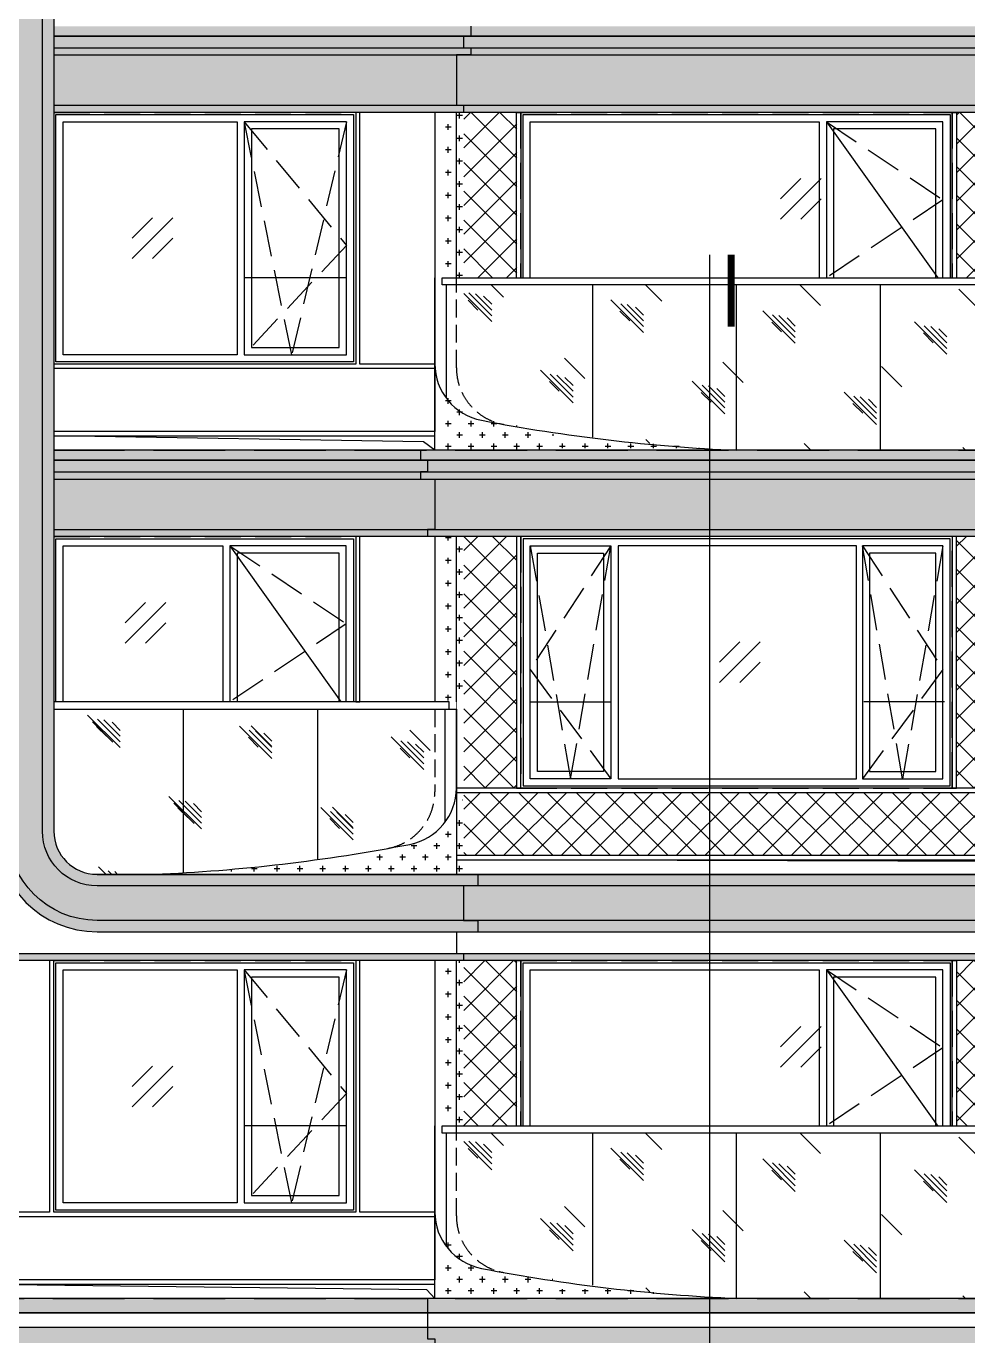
# Model space of a CAD drawing. Extents: x 646072 to 1012572, y -46617 to 16093.
# Drawn here: x 684126 to 690676, y -29912 to -20802 of the extents above; entities that cross this region are included whole.
import ezdxf

# ---------------------------------------------------------------- set-up
doc = ezdxf.new("R2010")
doc.units = 0
doc.header["$LTSCALE"] = 1000
doc.header["$MEASUREMENT"] = 0
for name, pattern in [('3#楼-HZS$0$3#楼-HZS$0$__DASH', [0.35, 0.25, -0.1]), ('3#楼-HZS$0$3#楼-HZS$0$DASH', [0.35, 0.25, -0.1]), ('3#楼-HZS$0$DASH', [0.35, 0.25, -0.1]), ('3#楼-HZS$0$DOTE', [2.4200000000000004, 2, -0.2, 0.02, -0.2])]:
    doc.linetypes.add(name, pattern=pattern)
for name, color, linetype in [('3#楼-HZS$0$3#楼-HZS$0$00-立面灰色金属看线', 252, 'Continuous'), ('3#楼-HZS$0$3#楼-HZS$0$00-立面米色看线', 31, 'Continuous'), ('3#楼-HZS$0$3#楼-HZS$0$A-ANNO-SYMB', 3, 'Continuous'), ('3#楼-HZS$0$3#楼-HZS$0$DOTE', 1, '3#楼-HZS$0$DOTE'), ('3#楼-HZS$0$3#楼-HZS$0$ELEV-WIND', 4, 'Continuous'), ('3#楼-HZS$0$3#楼-HZS$0$RAIL', 163, 'Continuous'), ('3#楼-HZS$0$3#楼-HZS$0$WINDOW', 4, 'Continuous'), ('3#楼-HZS$0$3#楼-HZS$0$填充-浅黄色铝板', 30, 'Continuous'), ('3#楼-HZS$0$3#楼-HZS$0$填充-玻璃', 150, 'Continuous'), ('3#楼-HZS$0$3#楼-HZS$0$填充-背板玻璃', 151, 'Continuous'), ('3#楼-HZS$0$3#楼-HZS$0$填充-银白色铝板', 115, 'Continuous'), ('3#楼-HZS$0$A-ANNO-INDX', 3, 'Continuous')]:
    doc.layers.add(name, color=color, linetype=linetype)
pattern_1 = [(45, (-5318.230445285677, -99899.72746543365), (-100.0001016555733, 100.0001016555733), []), (135, (-5318.230445285677, -99899.72746543365), (-100.0001016555733, -100.0001016555733), [])]
pattern_2 = [(0, (-5409.443961269106, -58333.21456829587), (79.375, 79.375), [39.6875, -119.0625]), (90, (-5389.600211269106, -58353.05831829587), (-79.375, 79.375), [39.6875, -119.0625])]
pattern_3 = [(0, (-5418.230445285677, -99899.72746543365), (79.375, 79.375), [39.6875, -119.0625]), (90, (-5398.386695285677, -99919.57121543365), (-79.375, 79.375), [39.6875, -119.0625])]
pattern_4 = [(0, (289049.5557560592, -113671.9811983543), (79.375, 79.375), [39.6875, -119.0625]), (90, (289069.3995060592, -113691.8249483543), (-79.375, 79.375), [39.6875, -119.0625])]

# ---------------------------------------------------------------- blocks, each defined once
blk = doc.blocks.new('3#楼-HZS$0$3#楼-HZS$0$dfjh0fg4+l70')
at = {"layer": '3#楼-HZS$0$3#楼-HZS$0$00-立面灰色金属看线'}
blk.add_lwpolyline([(397829.3307978881, -393536.572422593), (397829.3307978881, -393636.5724226052), (397829.3307978881, -393636.5724226052), (397829.3307978881, -393736.5724226052), (397829.3307978881, -393736.5724226052), (397829.3307978881, -393816.5724225931), (397779.3307978881, -393816.5724225931), (397779.3307978881, -394056.5724225931), (397829.3307978881, -394056.5724225931), (397829.3307978881, -394136.572422593)], dxfattribs=at)
at = {"layer": '3#楼-HZS$0$3#楼-HZS$0$00-立面米色看线'}
for points in [[(390679.7804614676, -393536.5724225931), (401129.1454155913, -393536.5724225931)], [(390679.7804614676, -393636.5724226053), (401129.1454155913, -393636.5724226053)], [(401129.1454155913, -393636.5724226053), (390679.7804614676, -393636.5724226053)], [(401129.1454155913, -393736.5724226053), (390679.7804614676, -393736.5724226053)]]:
    blk.add_lwpolyline(points, dxfattribs=at)
blk = doc.blocks.new('3#楼-HZS$0$3#楼-HZS$0$asde5f0s4d+9hj0')
at = {"layer": '3#楼-HZS$0$3#楼-HZS$0$ELEV-WIND', "color": 8, "linetype": '3#楼-HZS$0$3#楼-HZS$0$__DASH'}
blk.add_lwpolyline([(63250.00048309541, -24578.00334601349), (60250.00048309506, -24578.00334601349), (60250.00048309506, -26928.00334601349), (63250.00048309541, -26928.00334601349)], close=True, dxfattribs=at)
at = {"layer": '3#楼-HZS$0$3#楼-HZS$0$ELEV-WIND'}
for points in [[(63235.00048309541, -24593.00334601349), (60265.00048309506, -24593.00334601349), (60265.00048309506, -26913.00334601349), (63235.00048309541, -26913.00334601349)], [(60315.00048309506, -24643.00334601349), (61125.00048309506, -24643.00334601349), (61125.00048309506, -26863.00334601349), (60315.00048309506, -26863.00334601349)], [(63185.0004830953, -24643.00334601349), (61175.00048309506, -24643.00334601349), (61175.00048309506, -26863.00334601349), (63185.0004830953, -26863.00334601349)], [(60365.00048309506, -24693.00334601349), (61075.00048309506, -24693.00334601349), (61075.00048309506, -26813.00334601349), (60365.00048309506, -26813.00334601349)]]:
    blk.add_lwpolyline(points, close=True, dxfattribs=at)
at = {"layer": '3#楼-HZS$0$3#楼-HZS$0$ELEV-WIND', "color": 8}
blk.add_lwpolyline([(61125.00048309506, -24643.00334601349), (60315.00048309506, -25778.00334601349), (61125.00048309506, -26863.00334601349)], dxfattribs=at)
at = {"layer": '3#楼-HZS$0$3#楼-HZS$0$ELEV-WIND', "color": 8, "linetype": '3#楼-HZS$0$DASH'}
blk.add_lwpolyline([(61125.00048309506, -24643.00334601349), (60315.00048309506, -25185.50334601023), (61125.00043558097, -25728.00334600698)], dxfattribs=at)
blk = doc.blocks.new('3#楼-HZS$0$3#楼-HZS$0$dfg56h4f+g9h0k7')
at = {"layer": '3#楼-HZS$0$3#楼-HZS$0$RAIL'}
blk.add_lwpolyline([(426648.4870681694, -363619.9774678481), (419599.1988836443, -363619.9516390706), (419599.1988836443, -363569.9516390706), (426648.4870681694, -363569.9774678481)], dxfattribs=at)
at = {"layer": '3#楼-HZS$0$3#楼-HZS$0$WINDOW'}
for points in [[(419629.1323021718, -364408.5213985445), (419629.1323021718, -363619.9516390706)], [(420648.4871339675, -364678.3272112879), (420648.4871339675, -363619.9516390706)], [(421648.4871339675, -364769.9774678481), (421648.4871339675, -363619.9516390706)], [(422648.4871339675, -364769.9774678481), (422648.4871339675, -363619.9516390706)], [(423648.4871339675, -364769.9774678481), (423648.4871339675, -363619.9516390706)], [(424648.4871339675, -364769.9774678481), (424648.4871339675, -363619.9516390706)], [(425648.4871339675, -364769.9774678481), (425648.4871339675, -363619.9516390706)], [(426648.4871339675, -364769.9774678481), (426648.4871339675, -363619.9516390706)]]:
    blk.add_lwpolyline(points, dxfattribs=at)
blk = doc.blocks.new('3#楼-HZS$0$3#楼-HZS$0$tregfdgdg')
blk.add_wipeout([(55550.89403557477, -25728.00311066766), (62650.60256147907, -25728.003421576577), (62650.569237843745, -26928.00333677453), (55550.89403557475, -26928.002877755564)]).dxf.layer = '3#楼-HZS$0$3#楼-HZS$0$RAIL'
at = {"layer": '3#楼-HZS$0$3#楼-HZS$0$00-立面米色看线'}
blk.add_line((55550.89403557475, -25728.00311066769), (55550.89403557475, -26326.5638645424), dxfattribs=at)
at = {"layer": '3#楼-HZS$0$3#楼-HZS$0$00-立面米色看线', "linetype": '3#楼-HZS$0$3#楼-HZS$0$__DASH', "ltscale": 0.5}
blk.add_line((55700.8940344759, -26354.41373131936), (55700.8940344759, -25728.00311317149), dxfattribs=at)
at = {"layer": '3#楼-HZS$0$3#楼-HZS$0$00-立面米色看线'}
blk.add_lwpolyline([(62650.24880157225, -26927.97750730492), (55550.89403557475, -26927.95167967031), (55550.89403557475, -25728.00311066769)], dxfattribs=at)
for centre, radius, start, end in [((55950.89403557475, -26326.5638645424), 400, 180, 259.1128618920542), ((58187.79559126403, -14696.43916359753), 12243.29046884241, 259.1128618920542, 267.4866183300693)]:
    blk.add_arc(centre, radius, start, end, dxfattribs=at)
at = {"layer": '3#楼-HZS$0$3#楼-HZS$0$00-立面米色看线', "linetype": '3#楼-HZS$0$3#楼-HZS$0$__DASH', "ltscale": 0.5}
blk.add_arc((56100.8940344759, -26354.41373131936), 400, 180, 259.8509425689774, dxfattribs=at)
blk.add_blockref('3#楼-HZS$0$3#楼-HZS$0$dfg56h4f+g9h0k7', (-363998.238266597, 337841.9575340021))
blk = doc.blocks.new('3#楼-HZS$0$3#楼-HZS$0$ASG')
at = {"layer": '3#楼-HZS$0$3#楼-HZS$0$ELEV-WIND', "color": 8, "linetype": '3#楼-HZS$0$3#楼-HZS$0$__DASH'}
blk.add_lwpolyline([(72449.99932756531, -24578.00334601343), (70349.99921368272, -24578.00334601343), (70349.99921368272, -26328.00334601343), (72449.99932756531, -26328.00334601349)], close=True, dxfattribs=at)
at = {"layer": '3#楼-HZS$0$3#楼-HZS$0$ELEV-WIND'}
for points in [[(72434.99932756531, -24593.00334601343), (70364.99921368272, -24593.00334601343), (70364.99921368272, -26313.00334601343), (72434.99932756531, -26313.00334601343)], [(70414.99921368272, -24643.00334601343), (71124.99921368272, -24643.00334601343), (71124.99921368272, -26263.00334601343), (70414.99921368272, -26263.00334601343)], [(72384.99932756531, -24643.00334601343), (71174.99921368272, -24643.00334601343), (71174.99921368272, -26263.00334601343), (72384.99932756531, -26263.00334601343)], [(70464.99921368272, -24693.00334601343), (71074.99921368272, -24693.00334601343), (71074.99921368272, -26213.00334601343), (70464.99921368272, -26213.00334601343)]]:
    blk.add_lwpolyline(points, close=True, dxfattribs=at)
at = {"layer": '3#楼-HZS$0$3#楼-HZS$0$ELEV-WIND', "color": 8, "linetype": '3#楼-HZS$0$3#楼-HZS$0$DASH'}
for points in [[(71124.99921368272, -24643.00334601343), (70414.99921368272, -25503.00334601343), (71124.99921368272, -26263.00334601343)], [(70414.99921368272, -24643.00334601343), (70794.99921368272, -26263.00334601343), (71124.99921368272, -24643.00334601343)]]:
    blk.add_lwpolyline(points, dxfattribs=at)
at = {"layer": '3#楼-HZS$0$3#楼-HZS$0$ELEV-WIND', "color": 8}
blk.add_lwpolyline([(70414.99921368272, -25728.00334612379), (71124.99921368272, -25728.00334612379)], dxfattribs=at)
blk = doc.blocks.new('3#楼-HZS$0$3#楼-HZS$0$df+gj504f+g90')
at = {"layer": '3#楼-HZS$0$3#楼-HZS$0$00-立面灰色金属看线'}
blk.add_lwpolyline([(397529.1710952579, -386473.6017835303), (397529.1710952579, -386543.6017835425), (397579.1710952579, -386543.6017835425), (397579.1710952579, -386623.6017835425), (397529.1710952579, -386623.6017835425), (397529.1710952579, -386673.6017835303), (397629.1710952579, -386673.6017835303), (397629.1710952579, -387023.6017835303), (397579.1710952579, -387023.6017835303), (397579.1710952579, -387073.6017835303)], dxfattribs=at)
for points in [[(394180.1379506467, -389423.6017844662), (394180.1379506467, -387073.6017835304), (394150.1379506467, -387073.6017835304), (394150.1379520083, -389423.6017844833)], [(397210.1379505927, -389423.6017844662), (397210.1379505927, -387073.6017835304), (397180.1379505927, -387073.6017835304), (397180.1379519543, -389423.6017844833)]]:
    blk.add_lwpolyline(points, close=True, dxfattribs=at)
at = {"layer": '3#楼-HZS$0$3#楼-HZS$0$00-立面米色看线'}
for points in [[(400429.1455228999, -386623.5992651312), (390679.7800048627, -386623.5758899768)], [(400429.1455228999, -386543.5991513575), (390679.7804614676, -386543.5758303141)], [(390679.7804614676, -386543.5758899773), (400429.1455228999, -386543.5992651306)], [(400429.1455228999, -386673.5993794214), (390679.7799819461, -386673.5759499053)], [(400429.1455228999, -387023.5992651185), (390679.7804614676, -387023.5758899652)], [(400429.1455228999, -387023.5993794208), (390679.7804614676, -387023.5759499059)], [(390679.7804614676, -387073.5758899652), (400429.1455228999, -387073.5992651185)]]:
    blk.add_lwpolyline(points, dxfattribs=at)
at = {"layer": '3#楼-HZS$0$3#楼-HZS$0$00-立面灰色金属看线'}
for name, p in [('3#楼-HZS$0$3#楼-HZS$0$asde5f0s4d+9hj0', (333930.1374675515, -362495.598437517)), ('3#楼-HZS$0$3#楼-HZS$0$ASG', (327979.8426989163, -362495.5984374066))]:
    blk.add_blockref(name, p, dxfattribs=at)
at = {"layer": '3#楼-HZS$0$3#楼-HZS$0$RAIL', "xscale": -1}
blk.add_blockref('3#楼-HZS$0$3#楼-HZS$0$tregfdgdg', (453330.0292630401, -362495.598437517), dxfattribs=at)
at = {"layer": '3#楼-HZS$0$3#楼-HZS$0$00-立面灰色金属看线'}
for points in [[(400429.1455228999, -388853.6017835304), (397779.1710941591, -388853.6017835304), (397779.1710941591, -388823.6017835304), (398299.8879506469, -388823.6017835304), (398299.8879506469, -387073.6017835304), (398329.8879506469, -387073.6017835304), (398329.8879506469, -388823.6017835304), (400429.1455228999, -388823.6017835304)], [(400429.1455228999, -388853.6017835304), (397779.1710941591, -388853.6017835304), (397779.1710941591, -389293.6017835303), (400429.1455228999, -389293.6017835303)], [(397779.1352274653, -389423.5881024841), (397857.6916903155, -389364.9779414666), (400429.1456119872, -389323.6017835303)], [(400429.1455228999, -389323.6017835303), (397779.1710941591, -389323.6017835303), (397779.1710941591, -389293.6017835303), (400429.1455228999, -389293.6017835303)]]:
    blk.add_lwpolyline(points, dxfattribs=at)
at = {"layer": '3#楼-HZS$0$3#楼-HZS$0$00-立面米色看线'}
blk.add_lwpolyline([(397629.1710952579, -388223.6017835303), (397629.1710952579, -387073.6017835304), (397779.1710941591, -387073.6017835304), (397779.1710941591, -388223.6017835303)], dxfattribs=at)
blk = doc.blocks.new('3#楼-HZS$0$3#楼-HZS$0$ZASFG501+DF9GJ04+G9K0')
at = {"layer": '3#楼-HZS$0$3#楼-HZS$0$00-立面灰色金属看线'}
for points in [[(397529.1710952579, -386473.6017835303), (397529.1710952579, -386553.6017835425), (397579.1710952579, -386553.6017835425), (397579.1710952579, -386793.6017835425), (397529.1710952579, -386793.6017835425), (397529.1710952579, -386873.6017835303), (397629.1710952579, -386873.6017835303), (397629.1710952579, -387023.6017835303), (397579.1710952579, -387023.6017835303), (397579.1710952579, -387073.6017835303)], [(400429.1455228999, -388823.6017835304), (400429.1455228999, -387073.5992651185)], [(400459.8462223012, -387073.5992667985), (400459.8420264816, -388823.6017834201), (401129.1454155913, -388823.6017834201)]]:
    blk.add_lwpolyline(points, dxfattribs=at)
for points in [[(394180.1379506467, -389423.6017844662), (394180.1379506467, -387073.6017835304), (394150.1379506467, -387073.6017835304), (394150.1379520083, -389423.6017844833)], [(397210.1379505927, -389423.6017844662), (397210.1379505927, -387073.6017835304), (397180.1379505927, -387073.6017835304), (397180.1379519543, -389423.6017844833)]]:
    blk.add_lwpolyline(points, close=True, dxfattribs=at)
at = {"layer": '3#楼-HZS$0$3#楼-HZS$0$00-立面米色看线'}
for points in [[(390679.7804614676, -386473.5758303019), (398329.841912599, -386473.59412969)], [(398329.841912599, -386553.5941297022), (390679.7804614676, -386553.5758303141)], [(390679.7804614676, -386553.5758899773), (398329.841912599, -386553.594231824)], [(398329.841912599, -386793.5942318246), (390679.7800048627, -386793.5758899768)], [(398329.841912599, -386873.5943344092), (390679.7799819461, -386873.5759499053)], [(400429.1455228999, -387023.5992651185), (390679.7804614676, -387023.5758899652)], [(401129.1454155913, -387023.6010616491), (390679.7804614676, -387023.5759499059)], [(390679.7804614676, -387073.5758899652), (401129.1454155913, -387073.6009434437)]]:
    blk.add_lwpolyline(points, dxfattribs=at)
at = {"layer": '3#楼-HZS$0$3#楼-HZS$0$00-立面灰色金属看线'}
for name, p in [('3#楼-HZS$0$3#楼-HZS$0$asde5f0s4d+9hj0', (333930.1374675515, -362495.598437517)), ('3#楼-HZS$0$3#楼-HZS$0$ASG', (327979.8426989163, -362495.5984374066))]:
    blk.add_blockref(name, p, dxfattribs=at)
at = {"layer": '3#楼-HZS$0$3#楼-HZS$0$RAIL', "xscale": -1}
blk.add_blockref('3#楼-HZS$0$3#楼-HZS$0$tregfdgdg', (453330.0292630401, -362495.598437517), dxfattribs=at)
at = {"layer": '3#楼-HZS$0$3#楼-HZS$0$00-立面灰色金属看线'}
for points in [[(401129.1454155913, -388853.6017835304), (397779.1710941591, -388853.6017835304), (397779.1710941591, -388823.6017835304), (398299.8879506469, -388823.6017835304), (398299.8879506469, -387073.6017835304), (398329.8879506469, -387073.6017835304), (398329.8879506469, -388823.6017835304), (400429.1455228999, -388823.6017835304)], [(401129.1454155913, -388853.6017835304), (397779.1710941591, -388853.6017835304), (397779.1710941591, -389293.6017835303), (401129.1454155913, -389293.6017835303)], [(401129.1454155913, -389323.6017835303), (397779.1710941591, -389323.6017835303), (397779.1710941591, -389293.6017835303), (401129.1454155913, -389293.6017835303)], [(397779.1711489272, -389423.5501170557), (397834.3638991241, -389362.8228620486), (401129.1454155913, -389323.6017835303)]]:
    blk.add_lwpolyline(points, dxfattribs=at)
at = {"layer": '3#楼-HZS$0$3#楼-HZS$0$00-立面米色看线'}
blk.add_lwpolyline([(397629.1710952579, -388223.6017835303), (397629.1710952579, -387073.6017835304), (397779.1710941591, -387073.6017835304), (397779.1710941591, -388223.6017835303)], dxfattribs=at)
blk = doc.blocks.new('3#楼-HZS$0$3#楼-HZS$0$ef6dsf+0hj')
at = {"layer": '3#楼-HZS$0$3#楼-HZS$0$ELEV-WIND', "color": 8, "linetype": '3#楼-HZS$0$3#楼-HZS$0$__DASH'}
blk.add_lwpolyline([(41499.98571212939, -36879.01017744408), (44499.98571055289, -36879.01017716038), (44499.98571055289, -38629.0102337508), (41499.98571212939, -38629.0102340345)], close=True, dxfattribs=at)
at = {"layer": '3#楼-HZS$0$3#楼-HZS$0$ELEV-WIND'}
for points in [[(41514.98571212939, -36894.01017744408), (44484.98571055289, -36894.01017716038), (44484.98571055289, -38614.01017716038), (41514.98571212939, -38614.01017744408)], [(41564.98571212962, -36944.01017716038), (42124.98571212962, -36944.01017716038), (42124.98571212962, -38564.01017716038), (41564.98571212962, -38564.01017716038)], [(42164.98571212939, -36944.01017744408), (43824.98571055289, -36944.01017716038), (43824.98571055289, -38564.01017716038), (42164.98571212939, -38564.01017744408)], [(44434.98571055289, -36944.01017716038), (43874.98571055289, -36944.01017716038), (43874.98571055289, -38564.01017716038), (44434.98571055289, -38564.01017716038)], [(41614.98571212962, -36994.01017716038), (42074.98571212962, -36994.01017716038), (42074.98571212962, -38514.01017716038), (41614.98571212962, -38514.01017716038)], [(44384.98571055289, -36994.01017716038), (43924.98571055289, -36994.01017716038), (43924.98571055289, -38514.01017716038), (44384.98571055289, -38514.01017716038)]]:
    blk.add_lwpolyline(points, close=True, dxfattribs=at)
at = {"layer": '3#楼-HZS$0$3#楼-HZS$0$ELEV-WIND', "color": 8, "linetype": '3#楼-HZS$0$3#楼-HZS$0$DASH'}
for points in [[(42124.98571212962, -36944.01017716038), (41564.98571212962, -37804.01017716038), (42124.98571212962, -38564.01017716038)], [(41564.98571212962, -36944.01017716038), (41844.98571212962, -38564.01017716038), (42124.98571212962, -36944.01017716038)], [(43874.98571055289, -36944.01017716038), (44434.98571055289, -37804.01017716038), (43874.98571055289, -38564.01017716038)], [(44434.98571055289, -36944.01017716038), (44154.98571055289, -38564.01017716038), (43874.98571055289, -36944.01017716038)]]:
    blk.add_lwpolyline(points, dxfattribs=at)
at = {"layer": '3#楼-HZS$0$3#楼-HZS$0$ELEV-WIND', "color": 8}
for points in [[(41554.98571212939, -38029.01023374212), (42114.98571212939, -38029.01023382258)], [(44434.98571055289, -38029.01023374212), (43874.98571055289, -38029.01023382258)]]:
    blk.add_lwpolyline(points, dxfattribs=at)
blk = doc.blocks.new('3#楼-HZS$0$3#楼-HZS$0$FSD+5G04D+F970K')
at = {"layer": '3#楼-HZS$0$3#楼-HZS$0$ELEV-WIND', "color": 8, "linetype": '3#楼-HZS$0$3#楼-HZS$0$__DASH'}
blk.add_lwpolyline([(72399.82974499092, -27578.00334601343), (70300, -27578.00334601343), (70300, -29928.00334601331), (72399.82974499092, -29928.00334601337)], close=True, dxfattribs=at)
at = {"layer": '3#楼-HZS$0$3#楼-HZS$0$ELEV-WIND'}
for points in [[(72384.82974499092, -27593.00334601343), (70315, -27593.00334601343), (70315, -29913.00334601331), (72384.82974499092, -29913.00334601337)], [(70365, -27643.00334601343), (71175, -27643.00334601343), (71175, -29863.00334601331), (70365, -29863.00334601331)], [(70415, -27693.00334601343), (71125, -27693.00334601343), (71125, -29813.00334601331), (70415, -29813.00334601331)], [(72334.82974499092, -27643.00334601343), (71225, -27643.00334601343), (71225, -29863.00334601331), (72334.82974499092, -29863.00334601337)]]:
    blk.add_lwpolyline(points, close=True, dxfattribs=at)
at = {"layer": '3#楼-HZS$0$3#楼-HZS$0$ELEV-WIND', "color": 8}
blk.add_lwpolyline([(71175, -27643.00334601343), (70365, -28778.00334601337), (71175, -29863.00334601331)], dxfattribs=at)
at = {"layer": '3#楼-HZS$0$3#楼-HZS$0$ELEV-WIND', "color": 8, "linetype": '3#楼-HZS$0$DASH'}
blk.add_lwpolyline([(71175, -27643.00334601343), (70365, -28185.50334601344), (71175, -28728.00334601346)], dxfattribs=at)
blk = doc.blocks.new('3#楼-HZS$0$3#楼-HZS$0$ASDG1D+SJ80+K+')
blk.add_wipeout([(379849.2325594221, -143401.86609311114), (379849.2325594221, -143401.86609311114), (379849.2325594221, -144551.8660931146), (382649.044284974, -144551.86609311457), (382649.04428562755, -143351.8660931146), (379849.2325594221, -143351.8660931146)]).dxf.layer = '3#楼-HZS$0$3#楼-HZS$0$A-ANNO-SYMB'
at = {"layer": '3#楼-HZS$0$3#楼-HZS$0$00-立面灰色金属看线'}
blk.add_lwpolyline([(379849.2325594221, -143401.8660931145), (382649.0442849741, -143401.8660931145), (382649.0442849741, -144551.8660931145), (379849.2325594221, -144551.8660931145)], close=True, dxfattribs=at)
at = {"layer": '3#楼-HZS$0$3#楼-HZS$0$00-立面米色看线', "linetype": '3#楼-HZS$0$3#楼-HZS$0$__DASH', "ltscale": 0.5}
blk.add_line((382499.0442867253, -143401.8660931144), (382499.0442867253, -143978.3281461251), dxfattribs=at)
at = {"layer": '3#楼-HZS$0$3#楼-HZS$0$00-立面米色看线'}
blk.add_line((382649.0442856266, -143978.3281461251), (382649.0442856266, -143401.8660931144), dxfattribs=at)
blk.add_lwpolyline([(382649.0442856266, -143401.8660931144), (382649.0442849741, -144551.8660844737), (380549.0442956116, -144551.8660855801)], dxfattribs=at)
at = {"layer": '3#楼-HZS$0$3#楼-HZS$0$00-立面米色看线', "linetype": '3#楼-HZS$0$3#楼-HZS$0$__DASH', "ltscale": 0.5}
blk.add_arc((382099.0442867253, -143978.3281461251), 400, 280.1490574241631, 0, dxfattribs=at)
at = {"layer": '3#楼-HZS$0$3#楼-HZS$0$00-立面米色看线'}
for centre, radius, start, end in [((382249.0442856266, -143950.4782793481), 400, 280.8871381078671, 0), ((380012.1427299373, -132320.3535784032), 12243.29046884241, 272.5133816699123, 280.8871381078671)]:
    blk.add_arc(centre, radius, start, end, dxfattribs=at)
at = {"layer": '3#楼-HZS$0$3#楼-HZS$0$RAIL'}
blk.add_lwpolyline([(382599.0442856266, -143351.8660931145), (379849.2325594206, -143351.8660931145), (379849.2325594206, -143401.8660931145), (382599.0442856266, -143401.8660931145)], close=True, dxfattribs=at)
at = {"layer": '3#楼-HZS$0$3#楼-HZS$0$WINDOW'}
for points in [[(379849.2325594221, -143401.8660931145), (379849.2325594221, -144551.8660931145)], [(380748.7727580671, -143401.8660931145), (380748.7727580671, -144541.4639087335)], [(381683.9085218469, -143401.8660931145), (381683.9085218469, -144448.97100338)], [(382569.0442856266, -143401.8660931145), (382569.0442856266, -144190.4782793481)]]:
    blk.add_lwpolyline(points, dxfattribs=at)
blk = doc.blocks.new('3#楼-HZS$0$3#楼-HZS$0$dfj54+gf90l7')
at = {"layer": '3#楼-HZS$0$3#楼-HZS$0$00-立面灰色金属看线'}
for points in [[(397879.3307978881, -379581.1942758776), (397879.3307978881, -379651.1942758898), (397829.3307978881, -379651.1942758898), (397829.3307978881, -379731.1942758898), (397879.3307978881, -379731.1942758898), (397879.3307978881, -379781.1942758776), (397779.3307978881, -379781.1942758776), (397779.3307978881, -380131.1942758776), (397829.3307978881, -380131.1942758776), (397829.3307978881, -380181.1942758776)], [(390679.7804614676, -381931.1942758777), (397629.3307989871, -381931.1942758777), (397629.3307989871, -381961.1942758777), (390679.7804614676, -381961.1942758777)], [(390679.7804614676, -382401.1942758777), (397629.3307989871, -382401.1942758777), (397629.3307989871, -382431.1942758777), (390679.7804614676, -382431.1942758777)]]:
    blk.add_lwpolyline(points, dxfattribs=at)
for points in [[(394150.1243752015, -380181.1942758777), (394180.1243752015, -380181.1942758777), (394180.1243752015, -381931.1942758777), (394150.1243752015, -381931.1942758777)], [(397180.1100857544, -380181.1942758777), (397210.1100857544, -380181.1942758777), (397210.1100857544, -381931.1942758777), (397180.1100857544, -381931.1942758777)]]:
    blk.add_lwpolyline(points, close=True, dxfattribs=at)
at = {"layer": '3#楼-HZS$0$3#楼-HZS$0$00-立面米色看线'}
for points in [[(390679.7804614676, -379581.1942758777), (400429.1425251925, -379581.1942758777)], [(400429.1425251925, -379651.1942758898), (390679.7804614676, -379651.1942758898)], [(390679.7804614676, -379651.1942758898), (400429.1425251925, -379651.1942758898)], [(400429.1425251925, -379731.1942758898), (390679.7804614676, -379731.1942758898)], [(400429.1425251925, -379781.1942758777), (390679.7804614676, -379781.1942758777)], [(400429.1425251925, -380131.1942758777), (390679.7804614676, -380131.1942758777)], [(400429.1425251925, -380131.1942758777), (390679.7804614676, -380131.1942758777)], [(390679.7804614676, -380181.1942758777), (400429.1425251925, -380181.1942758777)], [(397629.3307989871, -381381.1942758776), (397629.3307989871, -380181.1942758777), (397779.3307978881, -380181.1942758777), (397779.3307978881, -381331.1942758776)]]:
    blk.add_lwpolyline(points, dxfattribs=at)
at = {"layer": '3#楼-HZS$0$3#楼-HZS$0$00-立面灰色金属看线', "extrusion": (0, 0, -1), "xscale": -1, "zscale": -1}
blk.add_blockref('3#楼-HZS$0$3#楼-HZS$0$FSD+5G04D+F970K', (-328029.8745265414, -352603.1951618173, -1e-08), dxfattribs=at)
at = {"layer": '3#楼-HZS$0$3#楼-HZS$0$A-ANNO-SYMB'}
blk.add_blockref('3#楼-HZS$0$3#楼-HZS$0$ef6dsf+0hj', (352680.1243752015, -343302.1840421269), dxfattribs=at)
at = {"xscale": -1}
blk.add_blockref('3#楼-HZS$0$3#楼-HZS$0$ASDG1D+SJ80+K+', (780278.3750846144, -237979.3324147162, 1e-08), dxfattribs=at)
at = {"layer": '3#楼-HZS$0$3#楼-HZS$0$00-立面灰色金属看线', "elevation": 1e-08}
blk.add_lwpolyline([(398299.8745265414, -380181.1985078307), (398329.8745265414, -380181.1985078307), (398329.8745265414, -381331.1985078307), (398299.8745265414, -381331.1985078307)], close=True, dxfattribs=at)
at = {"layer": '3#楼-HZS$0$3#楼-HZS$0$00-立面灰色金属看线'}
blk.add_lwpolyline([(383730.230139359, -382531.1942758777), (383808.7866022092, -382472.5704337937), (397629.3307989871, -382431.1942758777)], dxfattribs=at)
blk = doc.blocks.new('3#楼-HZS$0$3#楼-HZS$0$d+ff+g89+0k4')
blk.add_wipeout([(387073.9452054565, -372010.1486496913), (387034.4745273071, -371828.01673488633), (386964.41862076125, -371626.8474200385), (386772.0765818333, -371345.44010499975), (386556.6793885491, -371146.0730265978), (386251.2055782083, -370979.4282493886), (385971.9162823519, -370906.9352633667), (385786.9766822324, -370893.7122383769), (365637.5169572755, -370893.61355204816), (365637.5169572755, -371293.6135520603), (385786.97471827274, -371293.71223837946), (385938.6114108291, -371306.5792306898), (386098.7634601518, -371349.4462702725), (386244.3782425206, -371418.61355204775), (386382.15242588165, -371518.61355204735), (386477.52331272507, -371616.53242606006), (386626.20259387535, -371868.61355204775), (386686.97029936296, -372193.7122383685), (386686.97029936296, -393643.62531246536), (386683.0422638684, -393692.01324312924), (386669.4930842256, -393741.9632377312), (386649.97041067557, -393787.9545937966), (386615.6795169441, -393837.7698302697), (386559.72400705534, -393888.8928326928), (386489.1970938678, -393925.67084511084), (386408.1776064868, -393943.6220159533), (365887.51758784405, -393943.62650037854), (365887.51758784405, -394343.6265004031), (386373.67760616535, -394343.6253132678), (386538.07335034286, -394327.1221069115), (386689.60004931816, -394274.8267339412), (386830.0927014526, -394185.5132499514), (386943.0161118433, -394068.84649543255), (387019.4314097306, -393943.6135520471), (387071.38340848486, -393790.5222017088), (387086.97029936296, -393643.6253124899), (387086.970495759, -372304.6170790822), (387086.97029936296, -372193.71223836124)]).translate(0, 0, -1e-08)
at = {"layer": '3#楼-HZS$0$3#楼-HZS$0$00-立面灰色金属看线'}
blk.add_lwpolyline([(383737.1586810106, -393943.6175398529), (383737.1586810106, -394023.6175398639), (383837.1586810106, -394023.6175398639), (383837.1586810106, -394263.6175398653), (383737.1586810146, -394263.6175398653), (383737.1586810106, -394343.6175398774)], dxfattribs=at)
at = {"layer": '3#楼-HZS$0$3#楼-HZS$0$00-立面米色看线', "elevation": -1e-08}
for points in [[(385786.9766822323, -370893.7122383769, -0.4142121242975373), (387086.9702993629, -372193.7122383612), (387086.9702993629, -393643.6253124899, -0.4142135452328548), (386386.9703403272, -394343.6253124899), (365887.5175878439, -394343.6265004031), (365887.5175878439, -394263.6265003909), (386386.9703356456, -394263.6253124777, 0.414213545232854), (387006.9702993629, -393643.6253124777), (387006.9702993629, -372193.7122383724, 0.4142121242975291), (385786.9762894404, -370973.7122383871), (365637.5167608794, -370973.6135520593)], [(385786.9747182726, -371293.7122383795, -0.4142121242975317), (386686.9702993629, -372193.7122383686), (386686.9702993629, -393643.6253124654, -0.4142135452328548), (386386.970316919, -393943.6253124654), (365887.5175878439, -393943.6265003785), (365887.5175878439, -394023.6265003907), (386386.9703216007, -394023.6253124775, 0.414213545232854), (386766.9702993629, -393643.6253124775), (386766.9702993629, -372193.7122383573, 0.4142121242975336), (385786.9751110645, -371213.7122383691), (365637.5167608794, -371213.6135520472)]]:
    blk.add_lwpolyline(points, format="xyb", dxfattribs=at)
blk = doc.blocks.new('3#楼-HZS$0$3#楼-HZS$0$d+gfsh5d+f8hj')
at = {"color": 8, "elevation": -1e-08}
for points in [[(746752.8783589299, -24211.58456584107), (746611.4570026926, -24353.00592207839)], [(746894.2997151671, -24211.58456584113), (746611.4570026926, -24494.42727831576)], [(746894.2997151673, -24353.00592207839), (746752.8783589299, -24494.42727831571)], [(742193.2236982156, -27161.57511672756), (742051.8023419783, -27302.99647296488)], [(742334.6450544528, -27161.57511672762), (742051.8023419783, -27444.41782920226)], [(742334.6450544529, -27302.99647296488), (742193.2236982156, -27444.4178292022)], [(746752.8783589299, -30111.58456584107), (746611.4570026926, -30253.00592207839)], [(746894.2997151671, -30111.58456584113), (746611.4570026926, -30394.42727831576)], [(746894.2997151673, -30253.00592207839), (746752.8783589299, -30394.42727831571)]]:
    blk.add_lwpolyline(points, dxfattribs=at)
at = {"color": 8}
for points in [[(742243.1743400365, -24486.5887975418), (742101.7529837992, -24628.01015377912)], [(742384.5956962737, -24486.58879754186), (742101.7529837992, -24769.4315100165)], [(742384.5956962738, -24628.01015377912), (742243.1743400365, -24769.43151001644)], [(746327.9030107098, -27436.57929209014), (746186.4816544725, -27578.00064832746)], [(746469.324366947, -27436.5792920902), (746186.4816544725, -27719.42200456484)], [(746469.3243669472, -27578.00064832746), (746327.9030107098, -27719.42200456478)], [(742243.1743400365, -30386.5887975418), (742101.7529837992, -30528.01015377912)], [(742384.5956962737, -30386.58879754186), (742101.7529837992, -30669.4315100165)], [(742384.5956962738, -30528.01015377912), (742243.1743400365, -30669.43151001644)]]:
    blk.add_lwpolyline(points, dxfattribs=at)
blk = doc.blocks.new('3#楼-HZS$0$3#楼-HZS$0$d+fh0j4+gf0l')
at = {"layer": '3#楼-HZS$0$3#楼-HZS$0$填充-浅黄色铝板'}
h = blk.add_hatch(dxfattribs=at)
h.set_pattern_fill('CROSS', color=256, scale=50)
h.set_pattern_definition(pattern_4)
h.paths.add_polyline_path([(532552.576381057, 20792.03391963651), (532952.5761846611, 20792.03391963651), (532952.5761846611, 367.0254557309381), (532552.576381057, 367.0254557309381)])
h = blk.add_hatch(dxfattribs=at)
h.set_pattern_fill('CROSS', color=256, scale=50)
h.set_pattern_definition([(0, (-5418.230445285677, -108749.7274654337), (79.375, 79.375), [39.6875, -119.0625]), (90, (-5398.386695285677, -108769.5712154337), (-79.375, 79.375), [39.6875, -119.0625])])
h.paths.add_polyline_path([(532553.1380383098, 4867.029687683927), (532553.1380383098, 5067.010583249401), (522803.1934539158, 5067.010583249386), (522803.1934539158, 4867.029687683913)])
h = blk.add_hatch(dxfattribs=at)
h.set_pattern_fill('CROSS', color=256, scale=50)
h.set_pattern_definition(pattern_2)
h.paths.add_polyline_path([(532553.1380383096, 4467.331906500127), (532553.1380383098, 4517.331906500141), (522803.5544552375, 4517.331906500127), (522803.5544552375, 4467.331906500127)])
h = blk.add_hatch(dxfattribs=at)
h.set_pattern_fill('CROSS', color=256, scale=50)
h.set_pattern_definition(pattern_2)
h.paths.add_polyline_path([(529702.4501701134, 4467.331906500156), (529852.4501690145, 4467.331906500156), (529852.4501690145, 3317.331906500156), (529702.4501701134, 3317.331906500156)])
h = blk.add_hatch(dxfattribs=at)
h.set_pattern_fill('CROSS', color=256, scale=50)
h.set_pattern_definition(pattern_2)
h.paths.add_polyline_path([(529852.4501690135, 2718.719720039633, -0.3595927184835098), (529528.0001713232, 2325.919265644858, -0.008211941792365429), (529131.90644146, 2256.461108605523), (529131.90644146, 2117.331914761337), (529852.450168361, 2117.331915140967)])
h.paths.add_polyline_path([(529086.90644146, 2249.415451895504, -0.001032779969762686), (529036.90644146, 2241.787918232032), (529036.90644146, 2182.331906500272), (528584.5390200925, 2182.331906500272, -0.01147532366520008), (528024.8591114347, 2132.331906500214), (529086.90644146, 2132.331906500272)])
h = blk.add_hatch(dxfattribs=at)
h.set_pattern_fill('CROSS', color=256, scale=50)
h.set_pattern_definition([(0, (-5418.230445285677, -111699.7274654337), (79.375, 79.375), [39.6875, -119.0625]), (90, (-5398.386695285677, -111719.5712154337), (-79.375, 79.375), [39.6875, -119.0625])])
h.paths.add_polyline_path([(532553.1380383098, 1917.029687683898), (532553.1380383098, 2117.010583249401), (522803.1934539158, 2117.010583249386), (522803.1934539158, 1917.029687683913)])
h = blk.add_hatch(dxfattribs=at)
h.set_pattern_fill('CROSS', color=256, scale=50)
h.set_pattern_definition(pattern_3)
h.paths.add_polyline_path([(532553.1380383098, 1517.331906500141), (532553.1380383098, 1567.331906500156), (522803.5544552375, 1567.331906500156), (522803.5544552375, 1517.331906500156)])
h = blk.add_hatch(dxfattribs=at)
h.set_pattern_fill('CROSS', color=256, scale=50)
h.set_pattern_definition(pattern_2)
h.paths.add_polyline_path([(529852.7635810577, 1517.331906500156), (529702.7635821565, 1517.331906500156), (529702.7635821565, 367.331906500156), (529852.7635810577, 367.331906500156)])
h = blk.add_hatch(dxfattribs=at)
h.set_pattern_fill('CROSS', color=256, scale=50)
h.set_pattern_definition(pattern_4)
edge = h.paths.add_edge_path(flags=17)
edge.add_line((532632.5761846611, 367.0254557309381), (532552.5761846611, 367.0254557309381))
edge.add_line((532552.5761846611, 367.0254557309381), (532552.5761846611, -532.97784078111))
edge.add_arc((532252.5761846611, -532.97784078111), 300, 270.0000033529737, 360, ccw=False)
edge.add_line((532252.5762022173, -832.97784078111), (511753.123687759, -832.9797615607677))
edge.add_line((511753.123687759, -832.9797615607677), (511753.123687759, -912.9797615729331))
edge.add_line((511753.123687759, -912.9797615729331), (532252.5762068975, -912.9778407932172))
edge.add_arc((532252.5761846596, -532.9778407917329), 380.0000000014849, 270.0000033529924, 359.9999999999868)
edge.add_line((532632.5761846611, -532.9778407918202), (532632.5761846611, 367.0254557309381))
edge = h.paths.add_edge_path(flags=17)
edge.add_line((532872.5761846611, 367.0254557309381), (532632.5761846611, 367.0254557309381))
edge.add_line((532632.5761846611, 367.0254557309381), (532632.5761846611, -532.9778407918202))
edge.add_arc((532252.5761846596, -532.9778407917183), 380.0000000015134, 270.00000335297483, 359.99999999998465, ccw=False)
edge.add_line((532252.5762068974, -912.9778407932172), (511853.4610944152, -912.9790228544152))
edge.add_line((511853.4610944152, -912.9790228544152), (511853.4610944152, -1152.979022854648))
edge.add_line((511853.4610944152, -1152.979022854648), (532252.5762209438, -1152.97784079345))
edge.add_arc((532252.5761846611, -532.9778407934537), 619.9999999999975, 270.0000033529765, 360.0000000000031)
edge.add_line((532872.5761846611, -532.9778407934209), (532872.5761846611, 367.0254557309381))
edge = h.paths.add_edge_path()
edge.add_line((532952.5761846611, 367.0254557309381), (532872.5761846611, 367.0254557309381))
edge.add_line((532872.5761846611, 367.0254557309381), (532872.5761846611, -532.9778407934209))
edge.add_arc((532252.576184661, -532.9778407933518), 620.0000000001164, 270.00000335297653, 359.99999999999363, ccw=False)
edge.add_line((532252.5762209437, -1152.97784079345), (511753.123687759, -1152.979761560826))
edge.add_line((511753.123687759, -1152.979761560826), (511753.123687759, -1232.979761572991))
edge.add_line((511753.123687759, -1232.979761572991), (532252.5762256255, -1232.977840805674))
edge.add_arc((532252.5761846611, -532.9778408056809), 699.999999999994, 270.0000033529768, 360.0000000000006)
edge.add_line((532952.5761846611, -532.9778408056736), (532952.5761846611, 367.0254557309381))
h = blk.add_hatch(dxfattribs=at)
h.set_pattern_fill('CROSS', color=256, scale=50)
h.set_pattern_definition(pattern_2)
h.paths.add_polyline_path([(529702.7635821576, -231.2802799603669, 0.3595927184835098), (530027.2135798478, -624.0807343551423, 0.008211941792365429), (530423.307309711, -693.5388913944771), (530423.307309711, -832.6680852386635), (529702.7635828101, -832.6680848590331)])
h.paths.add_polyline_path([(530468.307309711, -700.5845481044962, 0.001032779969762686), (530518.307309711, -708.2120817679679), (530518.307309711, -767.6680934997275), (530970.6747310786, -767.6680934997275, 0.01147532366520008), (531530.3546397364, -817.6680934997858), (530468.307309711, -817.6680934997275)])
h = blk.add_hatch(dxfattribs=at)
h.set_pattern_fill('CROSS', color=256, scale=50)
h.set_pattern_definition(pattern_2)
h.paths.add_polyline_path([(533252.5761846611, -1432.668093499829), (533252.5761846611, -1382.668093499844), (522803.5544552375, -1382.668093499844), (522803.5544552375, -1432.668093499844)])
h = blk.add_hatch(dxfattribs=at)
h.set_pattern_fill('CROSS', color=256, scale=50)
h.set_pattern_definition(pattern_2)
h.paths.add_polyline_path([(529702.4501701134, -1432.668093499844), (529852.4501690145, -1432.668093499844), (529852.4501690145, -2582.668093499844), (529702.4501701134, -2582.668093499844)])
h = blk.add_hatch(dxfattribs=at)
h.set_pattern_fill('CROSS', color=256, scale=50)
h.set_pattern_definition(pattern_2)
h.paths.add_polyline_path([(529852.4501690135, -3181.280279960367, -0.3595927184835098), (529528.0001713232, -3574.080734355142, -0.008211941792365429), (529131.90644146, -3643.538891394477), (529131.90644146, -3782.668085238663), (529852.450168361, -3782.668084859033)])
h.paths.add_polyline_path([(529086.90644146, -3650.584548104496, -0.001032779969762686), (529036.90644146, -3658.212081767968), (529036.90644146, -3717.668093499728), (528584.5390200925, -3717.668093499728, -0.01147532366520008), (528024.8591114347, -3767.668093499786), (529086.90644146, -3767.668093499728)])
h = blk.add_hatch(dxfattribs=at)
h.set_pattern_fill('CROSS', color=256, scale=50)
h.set_pattern_definition(pattern_2)
h.paths.add_polyline_path([(533252.5762919699, -3882.677315366382), (533252.5762919699, -3782.677542613164), (522802.8958060734, -3782.677542613179), (522802.8958060734, -3882.677315366396)])
h = blk.add_hatch(dxfattribs=at)
h.set_pattern_fill('CROSS', color=256, scale=50)
h.set_pattern_definition(pattern_3)
h.paths.add_polyline_path([(525832.1845171062, -4382.979534170488), (525832.1845171062, -4302.979534170416), (526222.1845171062, -4302.979534170416), (526222.1845171062, -4382.979534170474), (533252.5762919697, -4382.979534170488), (533252.5762919697, -3982.979534182639), (522802.5348047519, -3982.979534182639), (522802.5348047517, -4302.979534170358), (522972.6238574489, -4302.979534170358), (522972.6238574489, -4382.979534170474)])
at = {"layer": '3#楼-HZS$0$3#楼-HZS$0$填充-玻璃'}
h = blk.add_hatch(dxfattribs=at)
h.set_pattern_fill('玻璃1', color=150, scale=100)
h.set_pattern_definition([(45, (-5418.803132111556, -141340.0981751026), (-489.8835780060401, 489.8835780060401), [224, -576]), (45, (-5322.803132111556, -141300.0981751026), (-489.8835780060401, 489.8835780060401), [96, -704]), (45, (-5418.803132111556, -141300.0981751026), (-489.8835780060401, 489.8835780060401), [160, -640]), (45, (-5370.803132111556, -141340.0981751026), (537.401153701776, -537.4011537017761), [200, -600]), (45, (-5418.803132111556, -141380.0981751026), (-489.8835780060401, 489.8835780060401), [320, -480]), (45, (-5418.803132111556, -141260.0981751026), (-489.8835780060401, 489.8835780060401), [80, -720])])
h.paths.add_polyline_path([(529701.9942240177, 3267.321495288226), (522802.6394569213, 3267.296215870767), (515903.283776615, 3267.321495288284), (515903.283776615, 2690.902418397251, 0.3632338633270483), (516232.7999338933, 2297.161351304734, 0.03333284520666946), (517853.4592968951, 2117.356775361113), (522802.6385437115, 2117.338642411691), (527751.8187037603, 2117.356775362103, 0.03333284520620629), (529372.4780667396, 2297.161351304734, 0.3632338633270568), (529701.9942240177, 2690.902418397251)])
h = blk.add_hatch(dxfattribs=at)
h.set_pattern_fill('玻璃1', color=150, scale=100)
h.set_pattern_definition([(45, (-5418.230445285677, -99859.72746543365), (-489.8835780060401, 489.8835780060401), [224, -576]), (45, (-5322.230445285677, -99819.72746543365), (-489.8835780060401, 489.8835780060401), [96, -704]), (45, (-5418.230445285677, -99819.72746543365), (-489.8835780060401, 489.8835780060401), [160, -640]), (45, (-5370.230445285677, -99859.72746543365), (537.401153701776, -537.4011537017761), [200, -600]), (45, (-5418.230445285677, -99899.72746543365), (-489.8835780060401, 489.8835780060401), [320, -480]), (45, (-5418.230445285677, -99779.72746543365), (-489.8835780060401, 489.8835780060401), [80, -720])])
h.paths.add_polyline_path([(530667.8943341315, 317.029687683942), (531603.0300979111, 317.029687683942), (531603.0300979111, -822.5681279350247, -0.01919510600780751), (530667.8943341315, -730.0752225814795)])
h.paths.add_polyline_path([(529852.7585692528, 317.029687683942), (530667.8943341315, 317.029687683942), (530667.8943341315, -730.0752225814504, -0.01004061129359331), (530182.274726531, -653.1734324191057, -0.3632338633270559), (529852.7585692528, -259.4323653265892)])
h.paths.add_polyline_path([(532552.5731906532, -534.3181376506691), (532553.1380383096, -407.8889772851253), (532553.1380383096, 317.0296876839275), (532538.1658616908, 317.029687683942), (532538.1658616908, -597.8482047546131)])
edge = h.paths.add_edge_path()
edge.add_line((532254.0074313753, -832.9703123161016), (532342.1321598986, -817.9745442689455))
edge.add_line((532342.1321598985, -817.9745442689455), (532409.2287685937, -787.0232183375774))
edge.add_line((532409.2287685937, -787.0232183375774), (532488.1380383096, -718.6554368184006))
edge.add_line((532488.1380383098, -718.6554368184006), (532523.8047403477, -661.1745163141604))
edge.add_line((532523.8047403477, -661.1745163141604), (532538.1658616908, -597.8482047546859))
edge.add_line((532538.1658616908, -597.8482047546859), (532538.1658616908, 317.029687683942))
edge.add_line((532538.1658616908, 317.029687683942), (531603.0300979111, 317.029687683942))
edge.add_line((531603.0300979111, 317.029687683942), (531603.0300979111, -822.5681279350247))
edge.add_arc((532339.6601260409, 11398.54220239515), 12243.29046884234, 266.5506579168137, 267.4866191324528)
edge.add_line((531802.7587320149, -832.9703123161162), (532254.0074313753, -832.9703123161016))
h = blk.add_hatch(dxfattribs=at)
h.set_pattern_fill('玻璃1', color=150, scale=100)
h.set_pattern_definition([(45, (-5418.803132111556, -147240.0981751026), (-489.8835780060401, 489.8835780060401), [224, -576]), (45, (-5322.803132111556, -147200.0981751026), (-489.8835780060401, 489.8835780060401), [96, -704]), (45, (-5418.803132111556, -147200.0981751026), (-489.8835780060401, 489.8835780060401), [160, -640]), (45, (-5370.803132111556, -147240.0981751026), (537.401153701776, -537.4011537017761), [200, -600]), (45, (-5418.803132111556, -147280.0981751026), (-489.8835780060401, 489.8835780060401), [320, -480]), (45, (-5418.803132111556, -147160.0981751026), (-489.8835780060401, 489.8835780060401), [80, -720])])
h.paths.add_polyline_path([(529701.9942240177, -2632.678504711774), (522802.6394569213, -2632.703784129233), (515903.283776615, -2632.678504711716), (515903.283776615, -3209.097581602749, 0.3632338633270483), (516232.7999338933, -3602.838648695266, 0.03333284520666946), (517853.4592968951, -3782.643224638887), (522802.6385437115, -3782.661357588309), (527751.8187037603, -3782.643224637897, 0.03333284520620629), (529372.4780667396, -3602.838648695266, 0.3632338633270568), (529701.9942240177, -3209.097581602749)])
at = {"layer": '3#楼-HZS$0$3#楼-HZS$0$填充-背板玻璃'}
h = blk.add_hatch(dxfattribs=at)
h.set_pattern_fill('多孔材料', color=256, scale=50)
h.set_pattern_definition(pattern_1)
h.paths.add_polyline_path([(516272.1723038196, 4467.322457386763), (515903.1750258481, 4467.322457386763), (515903.1750258481, 3317.322686117142), (516272.1723038196, 3317.322686117142)])
h.paths.add_polyline_path([(519331.8340908727, 4467.312802065571), (520171.8885265958, 4467.312802065571), (520171.8885265958, 3317.305851732701), (519331.8340908727, 3317.305851732701)])
h.paths.add_polyline_path([(522232.1035049031, 4467.312802065571), (522702.0840908723, 4467.312802065571), (522702.0840908723, 3317.312730932987), (522232.1035049031, 3317.312730932987)])
h.paths.add_polyline_path([(522902.2990692313, 4467.312802065571), (523372.2796552004, 4467.312802065571), (523372.2796552004, 3317.312730932987), (522902.2990692313, 3317.312730932987)])
h.paths.add_polyline_path([(525432.4946335078, 4467.312802065571), (526272.5490699117, 4467.312802065571), (526272.5489783308, 3317.307390723145), (525432.4945419269, 3317.307390723145)])
h.paths.add_polyline_path([(529701.9213399445, 4467.322457386705), (529332.8881952793, 4467.322457386705), (529332.8881941767, 3317.322677981108), (529701.9213388419, 3317.322677981108)])
h = blk.add_hatch(dxfattribs=at)
h.set_pattern_fill('多孔材料', color=256, scale=50)
h.set_pattern_definition(pattern_1)
h.paths.add_polyline_path([(515902.9824528203, -231.2960604935652), (516272.2031663652, -231.2960604935652), (516272.2031663652, 1517.331906500156), (515902.9824528203, 1517.331906500156)])
h.paths.add_polyline_path([(519332.1888769181, 1517.331906500156), (520172.3589805872, 1517.331906500156), (520172.3589805872, -232.668093499844), (519332.1888769181, -232.668093499844)])
h.paths.add_polyline_path([(523372.7066022933, 1517.331906500156), (522232.3589790108, 1517.331906500156), (522232.3589790108, -232.668093499844), (523372.7066022933, -232.668093499844)])
h.paths.add_polyline_path([(526272.876704386, 1517.331906500156), (525432.7066007168, 1517.331906500156), (525432.7066007168, -232.668093499844), (526272.876704386, -232.668093499844)])
h.paths.add_polyline_path([(529702.0831284837, -231.2960604935652), (529332.8624149389, -231.2960604935652), (529332.8624149389, 1517.331906500156), (529702.0831284837, 1517.331906500156)])
h.paths.add_polyline_path([(515902.9824531326, -262.668093499844), (529702.0831281715, -262.668093499844), (529702.0831281715, -702.668093499844), (515902.9824531326, -702.668093499844)])
h = blk.add_hatch(dxfattribs=at)
h.set_pattern_fill('多孔材料', color=256, scale=50)
h.set_pattern_definition(pattern_1)
h.paths.add_polyline_path([(516272.1723038196, -1432.677542613237), (515903.1750258481, -1432.677542613237), (515903.1750258481, -2582.677313882858), (516272.1723038196, -2582.677313882858)])
h.paths.add_polyline_path([(519331.8340908727, -1432.687197934429), (520171.8885265958, -1432.687197934429), (520171.8885265958, -2582.694148267299), (519331.8340908727, -2582.694148267299)])
h.paths.add_polyline_path([(522232.1035049031, -1432.687197934429), (522702.0840908723, -1432.687197934429), (522702.0840908723, -2582.687269067013), (522232.1035049031, -2582.687269067013)])
h.paths.add_polyline_path([(522902.2990692313, -1432.687197934429), (523372.2796552004, -1432.687197934429), (523372.2796552004, -2582.687269067013), (522902.2990692313, -2582.687269067013)])
h.paths.add_polyline_path([(525432.4946335078, -1432.687197934429), (526272.5490699117, -1432.687197934429), (526272.5489783308, -2582.692609276855), (525432.4945419269, -2582.692609276855)])
h.paths.add_polyline_path([(529701.9213399445, -1432.677542613295), (529332.8881952793, -1432.677542613295), (529332.8881941767, -2582.677322018892), (529701.9213388419, -2582.677322018892)])
at = {"layer": '3#楼-HZS$0$3#楼-HZS$0$填充-银白色铝板'}
h = blk.add_hatch(dxfattribs=at)
h.set_pattern_fill('DOTS', color=256, scale=50)
h.set_pattern_definition([(0, (-5418.911882878514, -108749.4252466174), (39.6875, 79.375), [0, -79.375])])
h.paths.add_polyline_path([(532553.1380383098, 4517.331906500171), (532553.1380383098, 4867.331906500141), (511853.1240987686, 4859.563435345422), (511853.1240987686, 4509.563435345422)])
h = blk.add_hatch(dxfattribs=at)
h.set_pattern_fill('DOTS', color=256, scale=50)
h.set_pattern_definition([(0, (-5418.911882878514, -111699.4252466174), (39.6875, 79.375), [0, -79.375])])
h.paths.add_polyline_path([(532553.1380383096, 1567.331906500141), (532553.1380383098, 1917.331906500127), (511853.1246713666, 1917.029687683971), (511853.1246713666, 1567.029687683971)])

msp = doc.modelspace()

# ---------------------------------------------------------------- linework, layer by layer
at = {"layer": '3#楼-HZS$0$3#楼-HZS$0$DOTE', "linetype": '3#楼-HZS$0$3#楼-HZS$0$__DASH', "ltscale": 2}
for p, q in [((652810.9265156139, -23751.78916669125), (718310.9170040172, -23751.78916669125)), ((652810.9265156139, -26701.78916669125), (718310.9170040172, -26701.78916669125)), ((652810.9265156139, -29651.78916669125), (718310.9170040172, -29651.78916669125))]:
    msp.add_line(p, q, dxfattribs=at)

# ---------------------------------------------------------------- next in the draw order: block references
at = {"xscale": -1}
for name, p in [('3#楼-HZS$0$3#楼-HZS$0$df+gj504f+g90', (1084747.974692661, 365671.7989357726, 1e-08)), ('3#楼-HZS$0$3#楼-HZS$0$dfjh0fg4+l70', (1084747.974692661, 363884.7698020944))]:
    msp.add_blockref(name, p, dxfattribs=at)

# ---------------------------------------------------------------- next in the draw order: block references
msp.add_blockref('3#楼-HZS$0$3#楼-HZS$0$ZASFG501+DF9GJ04+G9K0', (1084747.974692661, 359771.7989357726, 1e-08), dxfattribs=at)

# ---------------------------------------------------------------- next in the draw order: block references
msp.add_blockref('3#楼-HZS$0$3#楼-HZS$0$dfj54+gf90l7', (1084747.971694954, 355829.4008772333, 1e-08), dxfattribs=at)

# ---------------------------------------------------------------- next in the draw order: block references
msp.add_blockref('3#楼-HZS$0$3#楼-HZS$0$d+ff+g89+0k4', (1071005.799576433, 367241.8243853559, 2e-08), dxfattribs=at)

# ---------------------------------------------------------------- next in the draw order: linework, layer by layer
at = {"layer": '3#楼-HZS$0$A-ANNO-INDX', "color": 1}
msp.add_line((688879.8215140622, -22392.22833167214), (688879.8215140622, -37599.19857627049), dxfattribs=at)
at = {"layer": '3#楼-HZS$0$A-ANNO-INDX', "color": 1, "const_width": 50}
msp.add_lwpolyline([(689029.8215140622, -22392.22833167214), (689029.8215140622, -22892.22833167214)], dxfattribs=at)

# ---------------------------------------------------------------- next in the draw order: block references
at = {"xscale": -1}
msp.add_blockref('3#楼-HZS$0$3#楼-HZS$0$d+fh0j4+gf0l', (1216871.405676348, -25868.82308632834, 1e-08), dxfattribs=at)
msp.add_blockref('3#楼-HZS$0$3#楼-HZS$0$d+gfsh5d+f8hj', (-57237.96341580641, 2351.207306273689, 1e-08))

doc.saveas('drawing.dxf')
